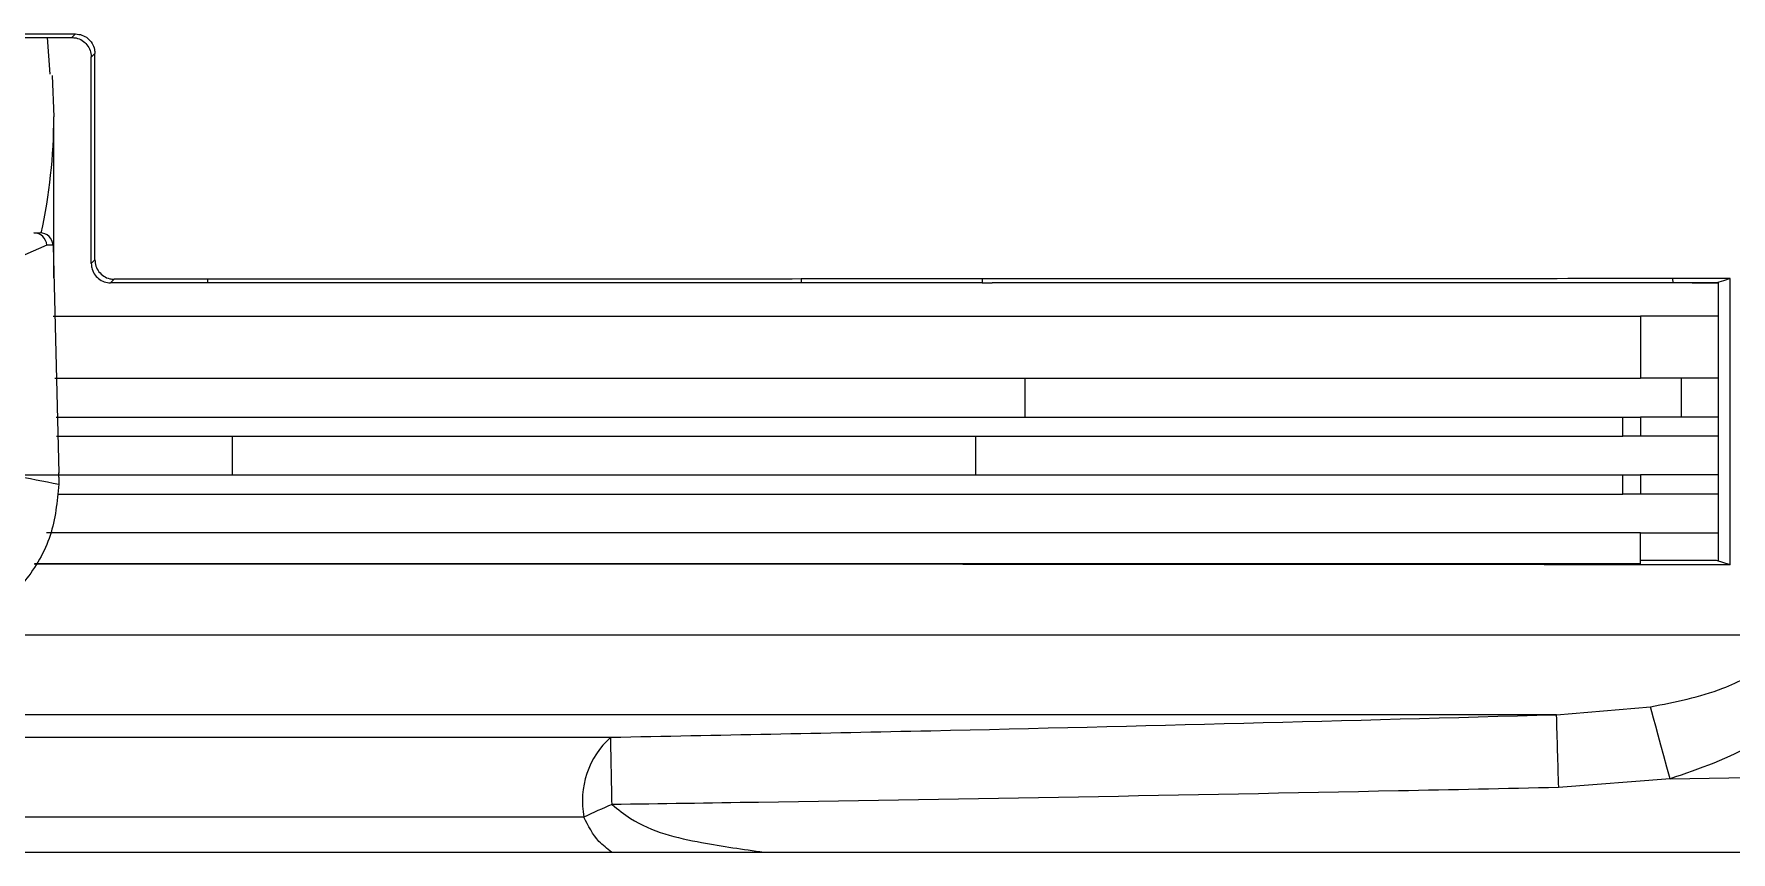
# Model space of a CAD drawing. Extents: x 11 to 120, y 2 to 94.
# Drawn here: x 55.792 to 57.107, y 11.623 to 12.256 of the extents above; entities that cross this region are included whole.
import ezdxf

# ---------------------------------------------------------------- set-up
doc = ezdxf.new("R2010")
doc.units = 0
doc.header["$MEASUREMENT"] = 0
doc.layers.add('OBJECT', color=7, linetype='CONTINUOUS')

msp = doc.modelspace()

# ---------------------------------------------------------------- linework, layer by layer
at = {"layer": 'OBJECT'}
for p, q in [((55.8047, 12.2251), (55.8027, 12.2534)), ((55.8215, 12.2534), (55.8215, 12.2534)), ((55.8393, 12.2411), (55.8365, 12.2383)), ((55.8393, 12.0813), (55.8393, 12.2411)), ((55.8365, 12.2383), (55.8365, 12.2385)), ((55.8365, 12.0785), (55.8365, 12.2383)), ((55.8063, 12.2239), (55.8075, 12.1921)), ((55.8075, 12.0673), (55.8075, 12.1921)), ((55.792, 12.1021), (55.7969, 12.1021)), ((55.802, 12.0926), (55.753, 12.071)), ((55.8068, 12.0926), (55.802, 12.0926)), ((55.8069, 12.0923), (55.8115, 11.9161)), ((55.8365, 12.0785), (55.8393, 12.0813)), ((55.8365, 12.0783), (55.8365, 12.0785)), ((55.8515, 12.0634), (55.8515, 12.0634)), ((55.9265, 12.0634), (55.9115, 12.0634)), ((55.9265, 12.0662), (55.9265, 12.0634)), ((56.3768, 12.0634), (55.9265, 12.0634)), ((56.3865, 12.0634), (56.3768, 12.0634)), ((56.3865, 12.0664), (56.3865, 12.0634)), ((56.5265, 12.0664), (56.5265, 12.0634)), ((56.5265, 12.0634), (56.5344, 12.0634)), ((57.0615, 12.0634), (56.5344, 12.0634)), ((57.0614, 12.0667), (57.0615, 12.0634)), ((57.0955, 12.0634), (57.0615, 12.0634)), ((57.0766, 12.0634), (57.0765, 12.0634)), ((57.0955, 12.0634), (57.097, 12.0634)), ((57.097, 11.8484), (57.097, 12.0634)), ((57.1061, 11.845), (57.1061, 12.0668)), ((55.8071, 12.0375), (57.0365, 12.0375)), ((57.0365, 12.0375), (57.0365, 11.9895)), ((57.097, 12.0375), (57.0365, 12.0375)), ((55.8084, 11.9895), (57.0365, 11.9895)), ((56.5597, 11.9895), (56.5597, 11.9595)), ((57.097, 11.9895), (57.0365, 11.9895)), ((57.068, 11.9895), (57.068, 11.9595)), ((55.8092, 11.9595), (57.0228, 11.9595)), ((57.0228, 11.9446), (57.0228, 11.9595)), ((57.0228, 11.9595), (57.0365, 11.9595)), ((57.0365, 11.9595), (57.0365, 11.9446)), ((57.097, 11.9595), (57.0365, 11.9595)), ((55.8095, 11.9446), (57.0228, 11.9446)), ((55.9457, 11.9446), (55.9457, 11.9146)), ((56.5214, 11.9446), (56.5214, 11.9146)), ((57.0365, 11.9446), (57.0228, 11.9446)), ((57.097, 11.9446), (57.0365, 11.9446)), ((55.7761, 11.9146), (55.8115, 11.9146)), ((55.8103, 11.9146), (57.0228, 11.9146)), ((55.8115, 11.913), (55.8115, 11.9078)), ((57.0228, 11.8997), (57.0228, 11.9146)), ((57.0228, 11.9146), (57.0365, 11.9146)), ((57.0365, 11.9146), (57.0365, 11.8997)), ((57.097, 11.9146), (57.0365, 11.9146)), ((55.8107, 11.8997), (57.0228, 11.8997)), ((57.0365, 11.8997), (57.0228, 11.8997)), ((57.097, 11.8997), (57.0365, 11.8997)), ((57.0365, 11.8697), (55.8019, 11.8697)), ((57.0365, 11.8457), (57.0365, 11.8697)), ((57.0365, 11.8697), (57.097, 11.8697)), ((57.0365, 11.8457), (55.7928, 11.8457)), ((57.0955, 11.8484), (57.0365, 11.8484)), ((57.1061, 11.845), (57.0955, 11.8484)), ((55.7204, 11.7908), (57.1455, 11.7908)), ((56.9715, 11.7289), (55.3221, 11.7289)), ((56.9715, 11.7289), (57.0443, 11.7351)), ((54.1341, 11.7115), (56.2389, 11.7115)), ((57.0594, 11.6793), (56.9731, 11.6725)), ((57.0594, 11.6793), (57.3851, 11.6845)), ((56.2181, 11.6496), (55.3284, 11.6496)), ((55.3919, 11.6225), (57.1321, 11.6225))]:
    msp.add_line(p, q, dxfattribs=at)
at = {"layer": 'OBJECT', "flags": 128}
for points in [[(55.8215, 12.2534), (55.8223, 12.2542), (55.8243, 12.2562)], [(55.8543, 12.0662), (55.8535, 12.0654), (55.8515, 12.0634)], [(57.1061, 12.0668), (57.1009, 12.0651), (57.0955, 12.0634)], [(57.0594, 11.6793), (57.057, 11.6883), (57.0546, 11.697), (57.0524, 11.7053), (57.0503, 11.7131), (57.0484, 11.7201), (57.0467, 11.7262), (57.0453, 11.7312), (57.0443, 11.7351)]]:
    msp.add_lwpolyline(points, dxfattribs=at)
at = {"layer": 'OBJECT'}
for centre, radius, start, end in [((55.3877, 12.1922), 0.4198, 347.5917, 359.9781), ((55.7969, 12.0921), 0.01, 3, 90), ((55.7969, 12.0921), 0.01, 1.5, 3), ((55.6915, 11.913), 0.12, 0.7501, 1.5), ((55.6915, 11.913), 0.12, 0, 0.7501), ((55.6915, 11.9078), 0.12, 359.8086, 0), ((40.092, 11.2058), 16.8876, 1.58369, 1.77508), ((56.2831, 11.6622), 0.0662, 131.8358, 190.9779), ((43.6056, 11.4345), 12.6363, 1.01937, 1.25597), ((56.3955, 11.281), 0.4091, 112.3442, 115.6976)]:
    msp.add_arc(centre, radius, start, end, dxfattribs=at)
for centre, major_axis, ratio, start_param, end_param in [((55.7921, 12.0921), (-0.00206, 0.00979), 0.992047, 4.559084, 6.071166), ((56.3049, 13.9771), (2.3412, 0), 0.904333, 4.484542, 4.500054)]:
    msp.add_ellipse(centre, major_axis=major_axis, ratio=ratio, start_param=start_param, end_param=end_param, dxfattribs=at)
for points, knots in [([(54.5487, 12.2562), (54.6395, 12.2562), (54.8218, 12.2562), (55.1296, 12.2561), (55.466, 12.2562), (55.706, 12.2562), (55.8243, 12.2562)], [0, 0, 0, 0, 0.215255, 0.431981, 0.720155, 1, 1, 1, 1]), ([(54.5515, 12.2534), (54.6423, 12.2534), (54.8244, 12.2534), (55.1313, 12.2534), (55.4661, 12.2534), (55.7042, 12.2534), (55.8215, 12.2534)], [0, 0, 0, 0, 0.216142, 0.433859, 0.72104, 1, 1, 1, 1]), ([(55.8215, 12.2534), (55.8226, 12.2533), (55.8253, 12.2532), (55.8296, 12.2514), (55.8334, 12.248), (55.836, 12.2435), (55.8363, 12.2402), (55.8365, 12.2385)], [0, 0, 0, 0, 0.139019, 0.354778, 0.570512, 0.785205, 1, 1, 1, 1]), ([(55.8243, 12.2562), (55.826, 12.256), (55.8294, 12.2557), (55.8339, 12.253), (55.8373, 12.2491), (55.8391, 12.2449), (55.8392, 12.2422), (55.8393, 12.2411)], [0, 0, 0, 0, 0.2180908, 0.4361965, 0.6535672, 0.868338, 1, 1, 1, 1]), ([(55.8393, 12.0813), (55.8395, 12.0796), (55.8398, 12.0763), (55.8423, 12.0718), (55.846, 12.0684), (55.8503, 12.0665), (55.8531, 12.0663), (55.8543, 12.0662)], [0, 0, 0, 0, 0.210613, 0.421164, 0.633532, 0.848978, 1, 1, 1, 1]), ([(55.8365, 12.0783), (55.8366, 12.0772), (55.8368, 12.0745), (55.8386, 12.0703), (55.842, 12.0665), (55.8465, 12.0639), (55.8498, 12.0636), (55.8515, 12.0634)], [0, 0, 0, 0, 0.139108, 0.354907, 0.570672, 0.785286, 1, 1, 1, 1]), ([(55.9115, 12.0634), (55.909, 12.0634), (55.8991, 12.0634), (55.8791, 12.0634), (55.8615, 12.0634), (55.8515, 12.0634)], [0, 0, 0, 0, 0.124522, 0.499558, 1, 1, 1, 1]), ([(55.9265, 12.0662), (55.919, 12.0662), (55.904, 12.0662), (55.8799, 12.0662), (55.8634, 12.0662), (55.8543, 12.0662)], [0, 0, 0, 0, 0.312019, 0.624039, 1, 1, 1, 1]), ([(56.3865, 12.0664), (56.3487, 12.0663), (56.273, 12.0663), (56.1204, 12.0663), (56.0038, 12.0662), (55.9265, 12.0662)], [0, 0, 0, 0, 0.251571, 0.503141, 1, 1, 1, 1]), ([(56.5265, 12.0664), (56.5148, 12.0664), (56.4915, 12.0664), (56.445, 12.0664), (56.4098, 12.0664), (56.3865, 12.0664)], [0, 0, 0, 0, 0.251493, 0.502986, 1, 1, 1, 1]), ([(56.5265, 12.0634), (56.5149, 12.0634), (56.4918, 12.0634), (56.4452, 12.0634), (56.41, 12.0634), (56.3865, 12.0634)], [0, 0, 0, 0, 0.250102, 0.500204, 1, 1, 1, 1]), ([(57.0614, 12.0667), (57.0182, 12.0667), (56.9316, 12.0666), (56.7552, 12.0665), (56.6174, 12.0665), (56.5265, 12.0664)], [0, 0, 0, 0, 0.25383, 0.507659, 1, 1, 1, 1]), ([(57.1061, 12.0668), (57.103, 12.0668), (57.0971, 12.0668), (57.0881, 12.0668), (57.0793, 12.0668), (57.0704, 12.0667), (57.0644, 12.0667), (57.0614, 12.0667)], [0, 0, 0, 0, 0.204305, 0.403229, 0.602155, 0.801079, 1, 1, 1, 1]), ([(57.0766, 12.0634), (57.0774, 12.0634), (57.0841, 12.0634), (57.0907, 12.0634), (57.0965, 12.0634)], [0, 0, 0, 0, 0.127494, 1, 1, 1, 1]), ([(55.8115, 11.9074), (55.8101, 11.8939), (55.8074, 11.8669), (55.7866, 11.8313), (55.7569, 11.8039), (55.732, 11.7954), (55.72, 11.7912)], [0, 0, 0, 0, 0.253584, 0.507165, 0.760848, 1, 1, 1, 1]), ([(57.1061, 11.845), (57.104, 11.845), (56.9986, 11.8451), (56.781, 11.8453), (56.438, 11.8454), (56.1072, 11.8456), (55.8879, 11.8456), (55.7923, 11.8456)], [0, 0, 0, 0, 0.0053131, 0.2686617, 0.53285, 0.7961984, 1, 1, 1, 1]), ([(57.0443, 11.7351), (57.0633, 11.7388), (57.0889, 11.7438), (57.1205, 11.7581), (57.1361, 11.7689), (57.1438, 11.7812), (57.1454, 11.7872), (57.1455, 11.7903), (57.1455, 11.7908)], [0, 0, 0, 0, 0.476054, 0.640496, 0.854535, 0.926507, 0.987724, 1, 1, 1, 1]), ([(57.1816, 11.7908), (57.1804, 11.7809), (57.1779, 11.7611), (57.1579, 11.7313), (57.1196, 11.6997), (57.0822, 11.687), (57.0594, 11.6793)], [0, 0, 0, 0, 0.1679411, 0.334633, 0.5944455, 1, 1, 1, 1]), ([(56.2389, 11.7115), (56.3216, 11.7131), (56.5658, 11.7179), (56.8099, 11.7245), (56.9715, 11.7289)], [0, 0, 0, 0, 0.33844, 1, 1, 1, 1]), ([(56.9731, 11.6725), (56.9318, 11.6716), (56.7252, 11.6673), (56.4808, 11.6628), (56.2777, 11.6599), (56.24, 11.6593)], [0, 0, 0, 0, 0.169099, 0.845499, 1, 1, 1, 1]), ([(56.2395, 11.6225), (56.2361, 11.6251), (56.2269, 11.6321), (56.2215, 11.6428), (56.2181, 11.6496)], [0, 0, 0, 0, 0.372713, 1, 1, 1, 1]), ([(56.24, 11.6593), (56.2446, 11.6556), (56.2646, 11.6395), (56.3065, 11.6296), (56.3415, 11.6247), (56.3574, 11.6225)], [0, 0, 0, 0, 0.142491, 0.608093, 1, 1, 1, 1])]:
    msp.add_open_spline(points, degree=3, knots=knots, dxfattribs=at)

doc.saveas('drawing.dxf')
